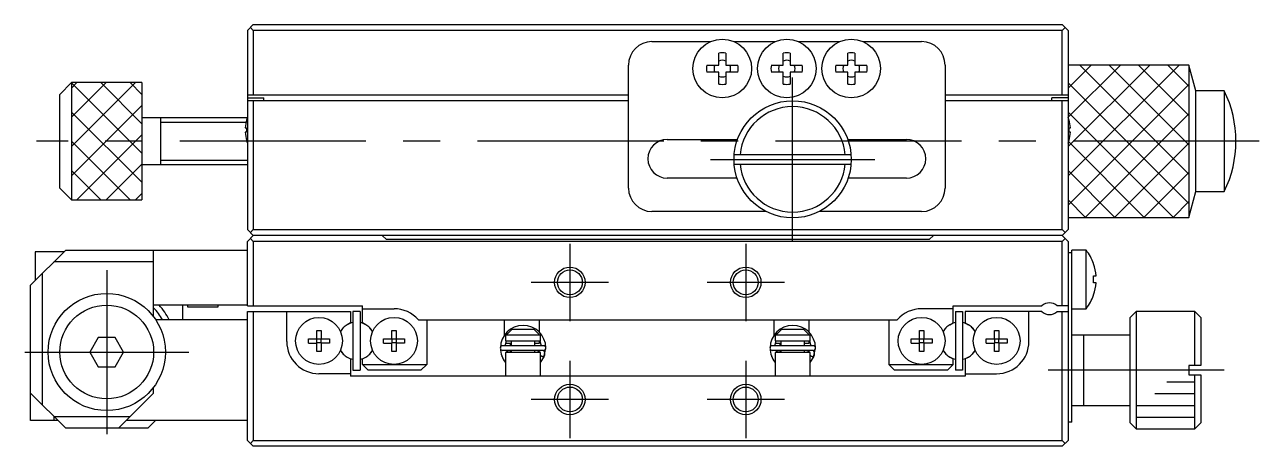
# Model space of a CAD drawing. Extents: x 0 to 412, y -8 to 292.
# Drawn here: x 86.6 to 191.9, y 256.1 to 292.1 of the extents above; entities that cross this region are included whole.
import ezdxf

# ---------------------------------------------------------------- set-up
doc = ezdxf.new("R2010")
doc.units = 0
doc.header["$LTSCALE"] = 0.5
doc.linetypes.add('CENTER', pattern=[50.8, 31.75, -6.35, 6.35, -6.35])
for name, color, linetype in [('MSM_CENTER', 1, 'CENTER'), ('MSM_CONTINUOUS', 7, 'CONTINUOUS'), ('MSM_NARROW', 5, 'CONTINUOUS')]:
    doc.layers.add(name, color=color, linetype=linetype)

msp = doc.modelspace()

# ---------------------------------------------------------------- linework, layer by layer
at = {"layer": 'MSM_CENTER'}
for p, q in [((152.11, 273.56), (152.11, 287.56)), ((191.91, 282.11), (87.61, 282.11)), ((145.11, 280.56), (159.11, 280.56)), ((133.11, 273.36), (133.11, 266.76)), ((148.11, 273.36), (148.11, 266.76)), ((93.61, 271.11), (93.61, 257.11)), ((136.41, 270.06), (129.81, 270.06)), ((151.41, 270.06), (144.81, 270.06)), ((86.61, 264.11), (100.61, 264.11)), ((133.11, 263.36), (133.11, 256.76)), ((148.11, 263.36), (148.11, 256.76)), ((188.91, 262.56), (173.91, 262.56)), ((136.41, 260.06), (129.81, 260.06)), ((151.41, 260.06), (144.81, 260.06))]:
    msp.add_line(p, q, dxfattribs=at)
at = {"layer": 'MSM_CONTINUOUS'}
for p, q in [((105.61, 291.56), (106.11, 292.06)), ((105.86, 291.81), (106.11, 291.56)), ((106.11, 292.06), (175.11, 292.06)), ((175.11, 292.06), (175.61, 291.56)), ((175.11, 291.56), (175.36, 291.81)), ((105.61, 291.56), (105.61, 274.56)), ((175.11, 291.56), (106.11, 291.56)), ((106.11, 291.56), (106.11, 286.06)), ((175.11, 286.06), (175.11, 291.56)), ((175.61, 291.56), (175.61, 274.56)), ((140.11, 290.61), (145.13, 290.61)), ((145.81, 288.61), (145.81, 289.63)), ((146.41, 289.63), (146.41, 288.61)), ((147.09, 290.61), (150.63, 290.61)), ((151.31, 288.61), (151.31, 289.63)), ((151.91, 289.63), (151.91, 288.61)), ((152.59, 290.61), (156.13, 290.61)), ((156.81, 288.61), (156.81, 289.63)), ((157.41, 289.63), (157.41, 288.61)), ((158.09, 290.61), (163.11, 290.61)), ((138.11, 278.11), (138.11, 288.61)), ((144.79, 288.61), (145.81, 288.61)), ((146.41, 288.61), (147.43, 288.61)), ((150.29, 288.61), (151.31, 288.61)), ((151.91, 288.61), (152.93, 288.61)), ((155.79, 288.61), (156.81, 288.61)), ((157.41, 288.61), (158.43, 288.61)), ((165.11, 288.61), (165.11, 278.11)), ((185.91, 288.61), (175.61, 288.61)), ((185.91, 288.61), (185.91, 275.61)), ((186.5, 286.41), (185.91, 288.61)), ((145.81, 288.01), (144.79, 288.01)), ((145.81, 286.99), (145.81, 288.01)), ((146.41, 288.01), (146.41, 286.99)), ((147.43, 288.01), (146.41, 288.01)), ((151.31, 288.01), (150.29, 288.01)), ((151.31, 286.99), (151.31, 288.01)), ((151.91, 288.01), (151.91, 286.99)), ((152.93, 288.01), (151.91, 288.01)), ((156.81, 288.01), (155.79, 288.01)), ((156.81, 286.99), (156.81, 288.01)), ((157.41, 288.01), (157.41, 286.99)), ((158.43, 288.01), (157.41, 288.01)), ((90.61, 287.11), (89.61, 286.11)), ((90.61, 287.11), (90.61, 277.11)), ((96.61, 287.11), (90.61, 287.11)), ((96.61, 287.11), (96.61, 277.11)), ((89.61, 278.11), (89.61, 286.11)), ((105.61, 286.06), (138.11, 286.06)), ((105.61, 285.81), (107.01, 285.81)), ((138.11, 285.56), (105.61, 285.56)), ((106.11, 285.56), (106.11, 274.56)), ((107.01, 285.56), (107.01, 285.81)), ((165.11, 286.06), (175.61, 286.06)), ((175.61, 285.56), (165.11, 285.56)), ((175.61, 285.81), (174.21, 285.81)), ((174.21, 285.56), (174.21, 285.81)), ((175.11, 274.56), (175.11, 285.56)), ((186.5, 277.81), (186.5, 286.41)), ((188.91, 286.41), (186.5, 286.41)), ((188.91, 286.41), (188.91, 277.81)), ((105.59, 284.11), (96.61, 284.11)), ((98.21, 280.11), (98.21, 284.11)), ((105.54, 283.95), (105.54, 283.95)), ((175.68, 283.95), (175.68, 283.95)), ((105.42, 283.24), (105.54, 283.24)), ((105.54, 282.88), (105.42, 282.88)), ((105.54, 283.24), (105.54, 282.88)), ((141.41, 282.26), (147.41, 282.26)), ((156.81, 282.26), (161.81, 282.26)), ((175.68, 283.24), (175.8, 283.24)), ((175.68, 282.88), (175.68, 283.24)), ((175.8, 282.88), (175.68, 282.88)), ((105.54, 282.17), (105.54, 282.17)), ((175.68, 282.17), (175.68, 282.17)), ((96.61, 280.11), (105.61, 280.11)), ((157.09, 280.96), (147.13, 280.96)), ((147.13, 280.16), (157.09, 280.16)), ((89.61, 278.11), (90.61, 277.11)), ((147.37, 278.96), (141.41, 278.96)), ((161.81, 278.96), (156.85, 278.96)), ((90.61, 277.11), (96.61, 277.11)), ((185.91, 275.61), (186.5, 277.81)), ((186.5, 277.81), (188.91, 277.81)), ((149.83, 276.11), (140.11, 276.11)), ((163.11, 276.11), (154.39, 276.11)), ((175.61, 275.61), (185.91, 275.61)), ((106.11, 274.06), (105.61, 274.56)), ((105.61, 273.56), (106.11, 274.06)), ((106.11, 274.56), (105.86, 274.31)), ((105.86, 273.81), (106.11, 273.56)), ((106.11, 274.56), (175.11, 274.56)), ((175.11, 274.06), (106.11, 274.06)), ((117.46, 273.71), (117.11, 274.06)), ((164.11, 274.06), (163.76, 273.71)), ((175.61, 274.56), (175.11, 274.06)), ((175.36, 274.31), (175.11, 274.56)), ((175.11, 274.06), (175.61, 273.56)), ((175.11, 273.56), (175.36, 273.81)), ((90.11, 272.81), (87.11, 269.81)), ((90.11, 272.81), (105.61, 272.81)), ((97.61, 267.11), (97.61, 272.81)), ((105.61, 268.06), (105.61, 273.56)), ((175.11, 273.56), (106.11, 273.56)), ((106.11, 273.56), (106.11, 268.06)), ((163.76, 273.71), (117.46, 273.71)), ((175.11, 268.06), (175.11, 273.56)), ((175.61, 273.56), (175.61, 256.56)), ((175.91, 258.11), (175.91, 272.81)), ((177.13, 272.81), (175.91, 272.81)), ((177.13, 267.81), (177.13, 272.81)), ((87.51, 272.66), (87.51, 270.21)), ((89.96, 272.66), (87.51, 272.66)), ((97.61, 271.81), (89.11, 271.81)), ((175.61, 272.61), (175.91, 272.61)), ((88.11, 270.81), (88.11, 259.61)), ((177.78, 271.63), (177.78, 271.66)), ((87.11, 258.26), (87.11, 269.81)), ((177.78, 270.61), (177.99, 270.61)), ((177.78, 270.01), (177.78, 270.61)), ((177.99, 270.01), (177.78, 270.01)), ((177.78, 268.96), (177.78, 268.99)), ((105.61, 268.11), (97.61, 268.11)), ((100.11, 266.86), (100.11, 268.11)), ((100.51, 268.11), (100.51, 267.96)), ((100.51, 267.96), (103.11, 267.96)), ((103.11, 267.96), (103.11, 268.11)), ((105.61, 268.06), (115.41, 268.06)), ((105.61, 256.56), (105.61, 267.56)), ((105.61, 267.56), (114.41, 267.56)), ((106.11, 267.56), (106.11, 256.56)), ((108.96, 265.01), (108.96, 267.56)), ((114.41, 267.56), (114.41, 266.6)), ((114.61, 267.56), (114.61, 262.56)), ((115.21, 267.56), (114.61, 267.56)), ((115.21, 267.56), (115.21, 262.56)), ((115.41, 266.6), (115.41, 268.06)), ((115.41, 267.81), (118.11, 267.81)), ((165.81, 267.81), (163.11, 267.81)), ((165.81, 268.06), (173.35, 268.06)), ((165.81, 266.6), (165.81, 268.06)), ((166.01, 267.56), (166.01, 262.56)), ((166.01, 267.56), (166.61, 267.56)), ((166.61, 267.56), (166.61, 262.56)), ((173.35, 267.56), (166.81, 267.56)), ((166.81, 267.56), (166.81, 266.6)), ((172.26, 265.01), (172.26, 267.56)), ((175.61, 268.06), (174.67, 268.06)), ((174.67, 267.56), (175.61, 267.56)), ((175.11, 256.56), (175.11, 267.56)), ((175.91, 267.81), (177.13, 267.81)), ((181.41, 267.56), (180.91, 267.06)), ((181.41, 267.56), (181.41, 257.56)), ((186.41, 267.56), (181.41, 267.56)), ((186.41, 262.96), (186.41, 267.56)), ((186.91, 267.06), (186.41, 267.56)), ((105.61, 266.86), (97.79, 266.86)), ((114.41, 266.6), (114.12, 266.43)), ((115.7, 266.43), (115.41, 266.6)), ((120.19, 266.86), (161.03, 266.86)), ((120.91, 266.86), (120.91, 263.06)), ((127.51, 266.86), (127.51, 265.54)), ((130.51, 265.81), (130.51, 266.86)), ((150.51, 266.86), (150.51, 265.54)), ((153.51, 265.81), (153.51, 266.86)), ((160.31, 266.86), (160.31, 263.06)), ((165.52, 266.43), (165.81, 266.6)), ((166.81, 266.6), (167.1, 266.43)), ((180.91, 258.06), (180.91, 267.06)), ((186.91, 267.06), (186.91, 262.96)), ((92.89, 265.36), (92.17, 264.11)), ((94.33, 265.36), (92.89, 265.36)), ((95.05, 264.11), (94.33, 265.36)), ((111.53, 265.95), (111.89, 265.95)), ((111.53, 265.24), (111.53, 265.95)), ((111.89, 265.95), (111.89, 265.24)), ((117.93, 265.95), (118.29, 265.95)), ((117.93, 265.24), (117.93, 265.95)), ((118.29, 265.95), (118.29, 265.24)), ((130.61, 265.56), (127.61, 265.56)), ((127.61, 265.56), (127.61, 265.06)), ((127.67, 265.56), (128.19, 266.06)), ((128.19, 266.06), (130.03, 266.06)), ((130.03, 266.06), (130.56, 265.56)), ((130.61, 265.06), (130.61, 265.56)), ((153.61, 265.56), (150.61, 265.56)), ((150.61, 265.56), (150.61, 265.06)), ((150.67, 265.56), (151.19, 266.06)), ((151.19, 266.06), (153.03, 266.06)), ((153.03, 266.06), (153.56, 265.56)), ((153.61, 265.06), (153.61, 265.56)), ((162.93, 265.95), (163.29, 265.95)), ((162.93, 265.24), (162.93, 265.95)), ((163.29, 265.95), (163.29, 265.24)), ((169.33, 265.95), (169.69, 265.95)), ((169.33, 265.24), (169.33, 265.95)), ((169.69, 265.95), (169.69, 265.24)), ((180.91, 265.56), (175.91, 265.56)), ((176.91, 265.56), (176.91, 259.56)), ((110.82, 265.24), (111.53, 265.24)), ((110.82, 264.88), (110.82, 265.24)), ((110.82, 264.88), (111.53, 264.88)), ((111.54, 265.23), (111.53, 265.24)), ((111.54, 264.89), (111.53, 264.88)), ((111.53, 264.17), (111.53, 264.88)), ((111.54, 265.23), (111.88, 265.23)), ((111.54, 264.89), (111.54, 265.23)), ((111.88, 264.89), (111.54, 264.89)), ((111.88, 265.23), (111.89, 265.24)), ((111.88, 265.23), (111.88, 264.89)), ((111.88, 264.89), (111.89, 264.88)), ((111.89, 265.24), (112.6, 265.24)), ((111.89, 264.88), (111.89, 264.17)), ((112.6, 264.88), (111.89, 264.88)), ((112.6, 265.24), (112.6, 264.88)), ((117.22, 264.88), (117.22, 265.24)), ((117.22, 265.24), (117.93, 265.24)), ((117.22, 264.88), (117.93, 264.88)), ((117.94, 265.23), (117.93, 265.24)), ((117.94, 264.89), (117.93, 264.88)), ((117.93, 264.17), (117.93, 264.88)), ((117.94, 265.23), (118.28, 265.23)), ((117.94, 264.89), (117.94, 265.23)), ((118.28, 264.89), (117.94, 264.89)), ((118.28, 265.23), (118.29, 265.24)), ((118.28, 265.23), (118.28, 264.89)), ((118.28, 264.89), (118.29, 264.88)), ((118.29, 265.24), (119, 265.24)), ((118.29, 264.88), (118.29, 264.17)), ((119, 264.88), (118.29, 264.88)), ((119, 265.24), (119, 264.88)), ((130.87, 264.65), (127.37, 264.65)), ((127.58, 264.65), (127.69, 265.06)), ((127.61, 265.06), (130.61, 265.06)), ((127.62, 264.86), (128.11, 264.86)), ((128.01, 264.86), (128.01, 264.65)), ((128.11, 265.06), (128.11, 264.65)), ((130.11, 264.65), (130.11, 265.06)), ((130.11, 264.86), (130.51, 264.86)), ((130.51, 264.86), (130.51, 265.06)), ((130.55, 265.06), (130.66, 264.65)), ((130.9, 263.66), (131.06, 264.43)), ((153.87, 264.65), (150.37, 264.65)), ((150.58, 264.65), (150.69, 265.06)), ((150.61, 265.06), (153.61, 265.06)), ((150.62, 264.86), (151.11, 264.86)), ((151.01, 264.86), (151.01, 264.65)), ((151.11, 265.06), (151.11, 264.65)), ((153.11, 264.65), (153.11, 265.06)), ((153.11, 264.86), (153.51, 264.86)), ((153.51, 264.86), (153.51, 265.06)), ((153.55, 265.06), (153.66, 264.65)), ((153.9, 263.68), (154.06, 264.43)), ((162.22, 265.24), (162.93, 265.24)), ((162.22, 264.88), (162.22, 265.24)), ((162.22, 264.88), (162.93, 264.88)), ((162.94, 265.23), (162.93, 265.24)), ((162.94, 264.89), (162.93, 264.88)), ((162.93, 264.17), (162.93, 264.88)), ((162.94, 265.23), (163.28, 265.23)), ((162.94, 264.89), (162.94, 265.23)), ((163.28, 264.89), (162.94, 264.89)), ((163.28, 265.23), (163.29, 265.24)), ((163.28, 265.23), (163.28, 264.89)), ((163.28, 264.89), (163.29, 264.88)), ((163.29, 265.24), (164, 265.24)), ((163.29, 264.88), (163.29, 264.17)), ((164, 264.88), (163.29, 264.88)), ((164, 265.24), (164, 264.88)), ((168.62, 265.24), (169.33, 265.24)), ((168.62, 264.88), (168.62, 265.24)), ((168.62, 264.88), (169.33, 264.88)), ((169.34, 265.23), (169.33, 265.24)), ((169.34, 264.89), (169.33, 264.88)), ((169.33, 264.17), (169.33, 264.88)), ((169.34, 265.23), (169.68, 265.23)), ((169.34, 264.89), (169.34, 265.23)), ((169.68, 264.89), (169.34, 264.89)), ((169.68, 265.23), (169.69, 265.24)), ((169.68, 265.23), (169.68, 264.89)), ((169.68, 264.89), (169.69, 264.88)), ((169.69, 265.24), (170.4, 265.24)), ((169.69, 264.88), (169.69, 264.17)), ((170.4, 264.88), (169.69, 264.88)), ((170.4, 265.24), (170.4, 264.88)), ((92.17, 264.11), (92.89, 262.86)), ((94.33, 262.86), (95.05, 264.11)), ((111.89, 264.17), (111.53, 264.17)), ((114.12, 263.68), (114.41, 263.52)), ((114.41, 263.52), (114.41, 262.06)), ((115.41, 263.52), (115.7, 263.68)), ((115.41, 263.06), (115.41, 263.52)), ((118.29, 264.17), (117.93, 264.17)), ((127.31, 263.75), (127.31, 263.74)), ((127.31, 263.74), (127.31, 263.74)), ((127.31, 263.74), (127.31, 263.74)), ((127.31, 263.74), (127.31, 263.74)), ((127.31, 263.74), (127.31, 263.74)), ((127.31, 263.74), (127.31, 263.74)), ((127.31, 263.74), (127.31, 263.73)), ((127.31, 263.73), (127.32, 263.73)), ((127.32, 263.73), (127.32, 263.73)), ((127.32, 263.73), (127.32, 263.73)), ((127.32, 263.73), (127.32, 263.72)), ((127.32, 263.72), (127.33, 263.69)), ((127.33, 263.69), (127.33, 263.69)), ((127.33, 263.69), (127.33, 263.69)), ((127.33, 263.69), (127.33, 263.69)), ((127.37, 264.26), (130.87, 264.26)), ((127.61, 264.06), (127.61, 262.06)), ((130.61, 264.06), (127.61, 264.06)), ((127.69, 264.08), (127.7, 264.09)), ((127.69, 264.06), (127.69, 264.08)), ((127.69, 264.06), (127.69, 264.06)), ((127.7, 264.09), (127.71, 264.1)), ((127.71, 264.12), (127.72, 264.13)), ((127.71, 264.1), (127.71, 264.12)), ((127.72, 264.13), (127.73, 264.14)), ((127.73, 264.14), (127.74, 264.15)), ((127.74, 264.15), (127.75, 264.16)), ((127.75, 264.16), (127.76, 264.17)), ((127.76, 264.17), (127.77, 264.18)), ((127.77, 264.18), (127.78, 264.19)), ((127.78, 264.19), (127.8, 264.2)), ((127.8, 264.2), (127.81, 264.21)), ((127.81, 264.21), (127.82, 264.22)), ((127.82, 264.22), (127.84, 264.23)), ((127.84, 264.23), (127.85, 264.23)), ((127.85, 264.23), (127.86, 264.24)), ((127.86, 264.24), (127.88, 264.24)), ((127.88, 264.24), (127.89, 264.25)), ((127.89, 264.25), (127.91, 264.25)), ((127.91, 264.25), (127.92, 264.25)), ((127.92, 264.25), (127.94, 264.26)), ((127.94, 264.26), (127.95, 264.26)), ((127.95, 264.26), (127.97, 264.26)), ((127.97, 264.26), (127.97, 264.26)), ((128.01, 264.26), (128.01, 264.06)), ((128.11, 264.26), (128.11, 264.06)), ((130.11, 264.06), (130.11, 264.26)), ((130.27, 264.26), (130.28, 264.26)), ((130.28, 264.26), (130.3, 264.26)), ((130.3, 264.26), (130.31, 264.26)), ((130.31, 264.26), (130.33, 264.25)), ((130.33, 264.25), (130.34, 264.25)), ((130.34, 264.25), (130.36, 264.25)), ((130.36, 264.25), (130.37, 264.24)), ((130.37, 264.24), (130.39, 264.24)), ((130.39, 264.24), (130.4, 264.23)), ((130.4, 264.23), (130.41, 264.22)), ((130.41, 264.22), (130.43, 264.22)), ((130.43, 264.22), (130.44, 264.21)), ((130.44, 264.21), (130.45, 264.2)), ((130.45, 264.2), (130.46, 264.19)), ((130.46, 264.19), (130.47, 264.18)), ((130.47, 264.18), (130.49, 264.17)), ((130.49, 264.17), (130.5, 264.16)), ((130.5, 264.16), (130.51, 264.15)), ((130.51, 264.15), (130.51, 264.14)), ((130.51, 264.14), (130.52, 264.12)), ((130.52, 264.12), (130.53, 264.11)), ((130.53, 264.11), (130.54, 264.1)), ((130.54, 264.1), (130.55, 264.08)), ((130.55, 264.08), (130.55, 264.07)), ((130.55, 264.07), (130.56, 264.06)), ((130.61, 262.06), (130.61, 264.06)), ((130.62, 263.79), (130.61, 263.79)), ((130.9, 263.68), (130.61, 263.78)), ((130.61, 263.21), (130.91, 263.69)), ((130.63, 263.78), (130.62, 263.79)), ((130.65, 263.78), (130.63, 263.78)), ((130.66, 263.77), (130.65, 263.78)), ((130.67, 263.76), (130.66, 263.77)), ((130.69, 263.76), (130.67, 263.76)), ((130.7, 263.75), (130.69, 263.76)), ((130.72, 263.74), (130.7, 263.75)), ((130.73, 263.74), (130.72, 263.74)), ((130.75, 263.73), (130.73, 263.74)), ((130.76, 263.72), (130.75, 263.73)), ((130.78, 263.72), (130.76, 263.72)), ((130.79, 263.71), (130.78, 263.72)), ((130.8, 263.71), (130.79, 263.71)), ((130.82, 263.7), (130.8, 263.71)), ((130.83, 263.7), (130.82, 263.7)), ((130.84, 263.7), (130.83, 263.7)), ((130.85, 263.69), (130.84, 263.7)), ((130.86, 263.69), (130.85, 263.69)), ((130.87, 263.69), (130.86, 263.69)), ((130.88, 263.69), (130.87, 263.69)), ((130.89, 263.69), (130.88, 263.69)), ((130.9, 264.25), (130.89, 264.26)), ((130.89, 263.68), (130.89, 263.69)), ((130.9, 263.68), (130.89, 263.68)), ((130.91, 264.22), (130.9, 264.25)), ((130.91, 263.69), (130.9, 263.68)), ((130.9, 263.68), (130.9, 263.68)), ((130.92, 264.19), (130.91, 264.22)), ((130.91, 263.69), (130.92, 263.72)), ((130.91, 263.69), (130.91, 263.69)), ((130.91, 263.69), (130.91, 263.69)), ((130.93, 264.16), (130.92, 264.19)), ((130.92, 263.72), (130.93, 263.75)), ((130.94, 264.12), (130.93, 264.16)), ((130.93, 263.75), (130.94, 263.78)), ((130.95, 264.09), (130.94, 264.12)), ((130.94, 263.78), (130.95, 263.82)), ((130.96, 264.06), (130.95, 264.09)), ((130.95, 263.82), (130.96, 263.85)), ((130.96, 264.02), (130.96, 264.06)), ((130.96, 263.99), (130.96, 264.02)), ((130.96, 263.95), (130.96, 263.99)), ((130.96, 263.92), (130.96, 263.95)), ((130.96, 263.88), (130.96, 263.92)), ((130.96, 263.85), (130.96, 263.88)), ((150.31, 263.75), (150.31, 263.74)), ((150.31, 263.74), (150.31, 263.74)), ((150.31, 263.74), (150.31, 263.74)), ((150.31, 263.74), (150.31, 263.74)), ((150.31, 263.74), (150.31, 263.74)), ((150.31, 263.74), (150.31, 263.74)), ((150.31, 263.74), (150.31, 263.73)), ((150.31, 263.73), (150.32, 263.73)), ((150.32, 263.73), (150.32, 263.73)), ((150.32, 263.73), (150.32, 263.73)), ((150.32, 263.73), (150.32, 263.72)), ((150.32, 263.72), (150.33, 263.69)), ((150.33, 263.69), (150.33, 263.69)), ((150.33, 263.69), (150.33, 263.69)), ((150.33, 263.69), (150.33, 263.69)), ((150.37, 264.26), (153.87, 264.26)), ((150.61, 264.06), (150.61, 262.06)), ((153.61, 264.06), (150.61, 264.06)), ((150.69, 264.08), (150.7, 264.09)), ((150.69, 264.06), (150.69, 264.08)), ((150.69, 264.06), (150.69, 264.06)), ((150.7, 264.09), (150.71, 264.1)), ((150.71, 264.12), (150.72, 264.13)), ((150.71, 264.1), (150.71, 264.12)), ((150.72, 264.13), (150.73, 264.14)), ((150.73, 264.14), (150.74, 264.15)), ((150.74, 264.15), (150.75, 264.16)), ((150.75, 264.16), (150.76, 264.17)), ((150.76, 264.17), (150.77, 264.18)), ((150.77, 264.18), (150.78, 264.19)), ((150.78, 264.19), (150.8, 264.2)), ((150.8, 264.2), (150.81, 264.21)), ((150.81, 264.21), (150.82, 264.22)), ((150.82, 264.22), (150.84, 264.23)), ((150.84, 264.23), (150.85, 264.23)), ((150.85, 264.23), (150.86, 264.24)), ((150.86, 264.24), (150.88, 264.24)), ((150.88, 264.24), (150.89, 264.25)), ((150.89, 264.25), (150.91, 264.25)), ((150.91, 264.25), (150.92, 264.25)), ((150.92, 264.25), (150.94, 264.26)), ((150.94, 264.26), (150.95, 264.26)), ((150.95, 264.26), (150.97, 264.26)), ((150.97, 264.26), (150.97, 264.26)), ((151.01, 264.26), (151.01, 264.06)), ((151.11, 264.26), (151.11, 264.06)), ((153.11, 264.06), (153.11, 264.26)), ((153.27, 264.26), (153.28, 264.26)), ((153.28, 264.26), (153.3, 264.26)), ((153.3, 264.26), (153.31, 264.26)), ((153.31, 264.26), (153.33, 264.25)), ((153.33, 264.25), (153.34, 264.25)), ((153.34, 264.25), (153.36, 264.25)), ((153.36, 264.25), (153.37, 264.24)), ((153.37, 264.24), (153.39, 264.24)), ((153.39, 264.24), (153.4, 264.23)), ((153.4, 264.23), (153.41, 264.22)), ((153.41, 264.22), (153.43, 264.22)), ((153.43, 264.22), (153.44, 264.21)), ((153.44, 264.21), (153.45, 264.2)), ((153.45, 264.2), (153.46, 264.19)), ((153.46, 264.19), (153.47, 264.18)), ((153.47, 264.18), (153.49, 264.17)), ((153.49, 264.17), (153.5, 264.16)), ((153.5, 264.16), (153.51, 264.15)), ((153.51, 264.15), (153.51, 264.14)), ((153.51, 264.14), (153.52, 264.12)), ((153.52, 264.12), (153.53, 264.11)), ((153.53, 264.11), (153.54, 264.1)), ((153.54, 264.1), (153.55, 264.08)), ((153.55, 264.08), (153.55, 264.07)), ((153.55, 264.07), (153.56, 264.06)), ((153.61, 262.06), (153.61, 264.06)), ((153.62, 263.79), (153.61, 263.79)), ((153.9, 263.68), (153.61, 263.78)), ((153.61, 263.21), (153.91, 263.69)), ((153.63, 263.78), (153.62, 263.79)), ((153.65, 263.78), (153.63, 263.78)), ((153.66, 263.77), (153.65, 263.78)), ((153.67, 263.76), (153.66, 263.77)), ((153.69, 263.76), (153.67, 263.76)), ((153.7, 263.75), (153.69, 263.76)), ((153.72, 263.74), (153.7, 263.75)), ((153.73, 263.74), (153.72, 263.74)), ((153.75, 263.73), (153.73, 263.74)), ((153.76, 263.72), (153.75, 263.73)), ((153.78, 263.72), (153.76, 263.72)), ((153.79, 263.71), (153.78, 263.72)), ((153.8, 263.71), (153.79, 263.71)), ((153.82, 263.7), (153.8, 263.71)), ((153.83, 263.7), (153.82, 263.7)), ((153.84, 263.7), (153.83, 263.7)), ((153.85, 263.69), (153.84, 263.7)), ((153.86, 263.69), (153.85, 263.69)), ((153.87, 263.69), (153.86, 263.69)), ((153.88, 263.69), (153.87, 263.69)), ((153.89, 263.69), (153.88, 263.69)), ((153.9, 264.25), (153.89, 264.26)), ((153.89, 263.68), (153.89, 263.69)), ((153.9, 263.68), (153.89, 263.68)), ((153.91, 264.22), (153.9, 264.25)), ((153.91, 263.69), (153.9, 263.68)), ((153.9, 263.66), (153.9, 263.68)), ((153.9, 263.68), (153.9, 263.68)), ((153.92, 264.19), (153.91, 264.22)), ((153.91, 263.69), (153.92, 263.72)), ((153.91, 263.69), (153.91, 263.69)), ((153.91, 263.69), (153.91, 263.69)), ((153.93, 264.16), (153.92, 264.19)), ((153.92, 263.72), (153.93, 263.75)), ((153.94, 264.12), (153.93, 264.16)), ((153.93, 263.75), (153.94, 263.78)), ((153.95, 264.09), (153.94, 264.12)), ((153.94, 263.78), (153.95, 263.82)), ((153.96, 264.06), (153.95, 264.09)), ((153.95, 263.82), (153.96, 263.85)), ((153.96, 264.02), (153.96, 264.06)), ((153.96, 263.99), (153.96, 264.02)), ((153.96, 263.95), (153.96, 263.99)), ((153.96, 263.92), (153.96, 263.95)), ((153.96, 263.88), (153.96, 263.92)), ((153.96, 263.85), (153.96, 263.88)), ((163.29, 264.17), (162.93, 264.17)), ((165.81, 263.52), (165.52, 263.68)), ((165.81, 263.06), (165.81, 263.52)), ((167.1, 263.68), (166.81, 263.52)), ((166.81, 263.52), (166.81, 262.06)), ((169.69, 264.17), (169.33, 264.17)), ((92.89, 262.86), (94.33, 262.86)), ((114.41, 262.26), (111.71, 262.26)), ((114.61, 262.56), (115.21, 262.56)), ((115.41, 263.06), (120.91, 263.06)), ((115.91, 262.56), (115.41, 263.06)), ((120.41, 262.56), (115.91, 262.56)), ((120.91, 263.06), (120.41, 262.56)), ((160.31, 263.06), (165.81, 263.06)), ((160.81, 262.56), (160.31, 263.06)), ((165.31, 262.56), (160.81, 262.56)), ((165.81, 263.06), (165.31, 262.56)), ((166.61, 262.56), (166.01, 262.56)), ((166.81, 262.26), (169.51, 262.26)), ((185.91, 262.96), (185.91, 262.16)), ((186.91, 262.96), (185.91, 262.96)), ((166.81, 262.06), (114.41, 262.06)), ((185.91, 262.16), (186.91, 262.16)), ((186.41, 257.56), (186.41, 262.16)), ((186.91, 262.16), (186.91, 258.06)), ((87.11, 260.61), (90.11, 257.61)), ((94.61, 257.61), (97.61, 260.61)), ((97.61, 260.61), (97.61, 261.11)), ((175.91, 259.56), (180.91, 259.56)), ((89.46, 258.26), (87.11, 258.26)), ((89.11, 258.61), (95.61, 258.61)), ((89.11, 258.61), (89.11, 258.26)), ((105.61, 258.26), (95.26, 258.26)), ((97.11, 257.61), (97.76, 258.26)), ((175.91, 258.11), (175.61, 258.11)), ((180.91, 258.06), (181.41, 257.56)), ((186.41, 257.56), (186.91, 258.06)), ((97.11, 257.61), (90.11, 257.61)), ((181.41, 257.56), (186.41, 257.56)), ((106.11, 256.06), (105.61, 256.56)), ((106.11, 256.56), (105.86, 256.31)), ((106.11, 256.56), (175.11, 256.56)), ((175.11, 256.06), (106.11, 256.06)), ((175.61, 256.56), (175.11, 256.06)), ((175.36, 256.31), (175.11, 256.56))]:
    msp.add_line(p, q, dxfattribs=at)
for centre, radius in [((146.11, 288.31), 2.5), ((151.61, 288.31), 2.5), ((157.11, 288.31), 2.5), ((152.11, 280.56), 5), ((133.11, 270.06), 1.06), ((148.11, 270.06), 1.06), ((93.61, 264.11), 5), ((93.61, 264.11), 4), ((111.71, 265.06), 2), ((118.11, 265.06), 2), ((163.11, 265.06), 2), ((169.51, 265.06), 2), ((133.11, 260.06), 1.06), ((148.11, 260.06), 1.06)]:
    msp.add_circle(centre, radius, dxfattribs=at)
for centre, radius, start, end in [((140.11, 288.61), 2, 90, 180), ((146.11, 288.31), 1.35, 77.1604, 102.8396), ((151.61, 288.31), 1.35, 77.1604, 102.8396), ((157.11, 288.31), 1.35, 77.1604, 102.8396), ((163.11, 288.61), 2, 0, 90), ((146.11, 288.31), 1.35, 167.1604, 192.8396), ((146.11, 288.31), 0.708, 154.9481, 205.0519), ((146.11, 288.31), 0.708, 64.9481, 115.0519), ((146.11, 288.31), 0.708, 334.9481, 25.0519), ((146.11, 288.31), 1.35, 347.1604, 12.8396), ((151.61, 288.31), 1.35, 167.1604, 192.8396), ((151.61, 288.31), 0.708, 154.9481, 205.0519), ((151.61, 288.31), 0.708, 64.9481, 115.0519), ((151.61, 288.31), 0.708, 334.9481, 25.0519), ((151.61, 288.31), 1.35, 347.1604, 12.8396), ((157.11, 288.31), 1.35, 167.1604, 192.8396), ((157.11, 288.31), 0.708, 154.9481, 205.0519), ((157.11, 288.31), 0.708, 64.9481, 115.0519), ((157.11, 288.31), 0.708, 334.9481, 25.0519), ((157.11, 288.31), 1.35, 347.1604, 12.8396), ((146.11, 288.31), 0.708, 244.9481, 295.0519), ((151.61, 288.31), 0.708, 244.9481, 295.0519), ((157.11, 288.31), 0.708, 244.9481, 295.0519), ((146.11, 288.31), 1.35, 257.1604, 282.8396), ((151.61, 288.31), 1.35, 257.1604, 282.8396), ((157.11, 288.31), 1.35, 257.1604, 282.8396), ((180.17, 282.11), 9.75, 333.8162, 26.1838), ((152.11, 280.56), 4.5, 5.0997, 174.9003), ((108.61, 283.06), 3.19, 163.8933, 176.7703), ((108.61, 283.06), 3.2, 159.6359, 163.8775), ((172.61, 283.06), 3.2, 16.1225, 20.3641), ((172.61, 283.06), 3.19, 3.2297, 16.1067), ((108.61, 283.06), 3.19, 183.2297, 196.1067), ((141.41, 280.61), 1.65, 90, 270), ((161.81, 280.61), 1.65, 270, 90), ((172.61, 283.06), 3.19, 343.8933, 356.7703), ((108.61, 283.06), 3.2, 196.1225, 200.3641), ((172.61, 283.06), 3.2, 339.6359, 343.8775), ((152.11, 280.56), 4.5, 185.0997, 354.9003), ((140.11, 278.11), 2, 180, 270), ((163.11, 278.11), 2, 270, 0), ((174.01, 270.31), 4, 19.7246, 38.6822), ((174.01, 270.31), 3.99, 4.3134, 19.2682), ((174.01, 270.31), 3.99, 340.7318, 355.6866), ((174.01, 270.31), 4, 321.3178, 340.2754), ((93.61, 264.11), 5.5, 30, 43.3418), ((93.61, 264.11), 6, 27.2796, 41.8103), ((118.11, 265.06), 2.75, 40.8852, 90), ((163.11, 265.06), 2.75, 90, 139.1148), ((174.01, 267.31), 1, 48.5904, 131.4096), ((174.01, 268.31), 1, 228.5904, 311.4096), ((114.91, 265.06), 1.59, 120, 134.9051), ((114.91, 265.06), 1.59, 100.8931, 120), ((114.91, 265.06), 1.59, 60, 79.107), ((114.91, 265.06), 1.59, 45, 60), ((166.31, 265.06), 1.59, 120, 135), ((166.31, 265.06), 1.59, 100.893, 120), ((166.31, 265.06), 1.59, 60, 79.1069), ((166.31, 265.06), 1.59, 45, 60), ((115.03, 264.94), 1.75, 134.9095, 148.1135), ((114.91, 265.06), 1.59, 134.9523, 149.5668), ((114.8, 264.94), 1.75, 31.8865, 45.0044), ((114.91, 265.06), 1.59, 30.4333, 45), ((129.12, 264.45), 1.94, 0.6567, 179.2678), ((152.12, 264.45), 1.94, 0.6567, 179.2678), ((166.43, 264.94), 1.75, 134.9956, 148.1135), ((166.31, 265.06), 1.59, 135, 149.5667), ((166.2, 264.94), 1.75, 31.8865, 45.0044), ((166.31, 265.06), 1.59, 30.4332, 45), ((111.71, 265.01), 2.75, 180, 270), ((127.37, 264.45), 0.195, 90, 270), ((129.13, 264.45), 1.95, 180.7607, 218.9718), ((130.87, 264.45), 0.195, 270, 90), ((150.37, 264.45), 0.195, 90, 270), ((152.13, 264.45), 1.95, 180.7607, 218.9718), ((153.87, 264.45), 0.195, 270, 90), ((169.51, 265.01), 2.75, 270, 0), ((114.91, 265.06), 1.59, 210.4332, 225), ((115.03, 265.17), 1.75, 211.8865, 225.0044), ((114.91, 265.06), 1.59, 225, 240), ((114.91, 265.06), 1.59, 240, 259.1069), ((114.91, 265.06), 1.59, 280.893, 300), ((114.91, 265.06), 1.59, 300, 315), ((114.91, 265.06), 1.59, 315, 329.5667), ((114.8, 265.17), 1.75, 314.9956, 328.1135), ((166.31, 265.06), 1.59, 210.4333, 225), ((166.43, 265.17), 1.75, 211.8865, 225.0044), ((166.31, 265.06), 1.59, 225, 240), ((166.31, 265.06), 1.59, 240, 259.107), ((166.31, 265.06), 1.59, 280.8931, 300), ((166.31, 265.06), 1.59, 300, 315), ((166.31, 265.06), 1.59, 315, 329.5668), ((166.2, 265.17), 1.75, 314.9956, 328.1135)]:
    msp.add_arc(centre, radius, start, end, dxfattribs=at)
at = {"layer": 'MSM_NARROW'}
for p, q in [((175.61, 284.15), (180.07, 288.61)), ((175.61, 281.65), (182.57, 288.61)), ((175.61, 279.15), (185.07, 288.61)), ((175.61, 286.65), (177.57, 288.61)), ((176.6, 288.61), (185.91, 279.3)), ((179.1, 288.61), (185.91, 281.8)), ((181.6, 288.61), (185.91, 284.3)), ((184.1, 288.61), (185.91, 286.8)), ((90.61, 284.15), (93.57, 287.11)), ((90.61, 281.65), (96.07, 287.11)), ((90.61, 286.65), (91.07, 287.11)), ((90.61, 287.1), (96.61, 281.1)), ((93.1, 287.11), (96.61, 283.6)), ((95.6, 287.11), (96.61, 286.1)), ((175.61, 287.1), (185.91, 276.8)), ((175.61, 276.65), (185.91, 286.95)), ((90.61, 279.15), (96.61, 285.15)), ((90.61, 284.6), (96.61, 278.6)), ((175.61, 284.6), (184.6, 275.61)), ((177.07, 275.61), (185.91, 284.45)), ((98.21, 283.73), (105.49, 283.73)), ((91.07, 277.11), (96.61, 282.65)), ((90.61, 282.1), (95.6, 277.11)), ((175.61, 282.1), (182.1, 275.61)), ((179.57, 275.61), (185.91, 281.95)), ((93.57, 277.11), (96.61, 280.15)), ((98.21, 280.49), (105.61, 280.49)), ((90.61, 279.6), (93.1, 277.11)), ((175.61, 279.6), (179.6, 275.61)), ((182.07, 275.61), (185.91, 279.45)), ((96.07, 277.11), (96.61, 277.65)), ((175.61, 277.1), (177.1, 275.61)), ((184.57, 275.61), (185.91, 276.95)), ((184.01, 261.56), (186.41, 261.56)), ((183.01, 260.56), (186.41, 260.56)), ((181.41, 259.56), (186.41, 259.56)), ((181.41, 258.56), (186.41, 258.56))]:
    msp.add_line(p, q, dxfattribs=at)
for centre in [(133.11, 270.06), (148.11, 270.06), (133.11, 260.06), (148.11, 260.06)]:
    msp.add_circle(centre, 1.3, dxfattribs=at)

doc.saveas('drawing.dxf')
